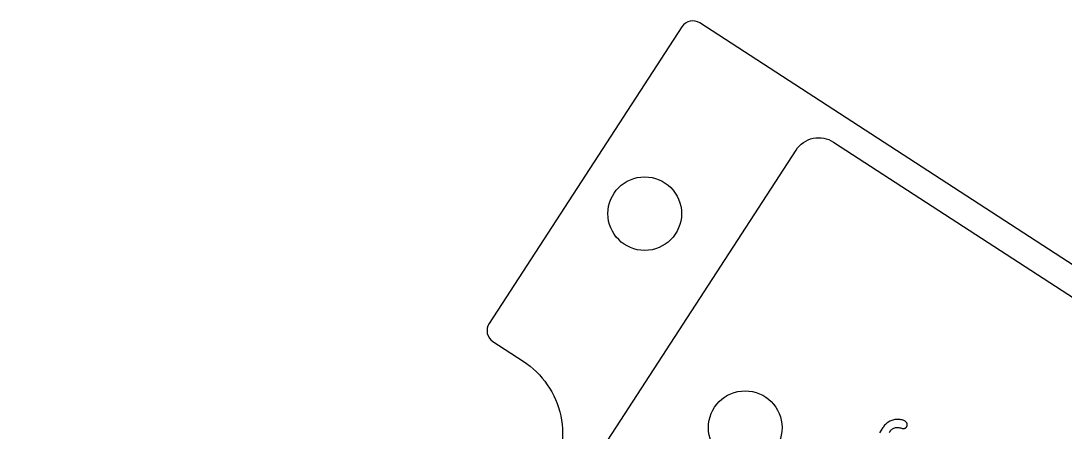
# Model space of a CAD drawing. Header units: millimetres. Extents: x -219 to 14, y 168 to 388.
# Drawn here: x -126.4 to -65.3, y 364.1 to 388.2 of the extents above; entities that cross this region are included whole.
import ezdxf

# ---------------------------------------------------------------- set-up
doc = ezdxf.new("R2010")
doc.units = ezdxf.units.MM
doc.layers.get('0').update_dxf_attribs({"linetype": 'CONTINUOUS'})

msp = doc.modelspace()

# ---------------------------------------------------------------- linework, layer by layer
for p, q in [((-76.156, 364.094), (-75.972, 364.41)), ((-75.972, 364.41), (-75.953, 364.438)), ((-75.595, 364.139), (-75.611, 364.115))]:
    msp.add_line(p, q)
for points in [[(-68.916, 253.003), (-51.637, 279.616, 0.414214), (-51.861, 280.67), (-60.542, 286.307, -0.414214), (-62.036, 293.334), (-48.626, 313.987, -0.334226), (-42.887, 316.081), (-25.874, 310.906, -0.128396), (-23.687, 309.562), (-1.478, 286.414, 0.524399), (-0.24, 286.614), (14.326, 317.158, 0.376373), (14.053, 318.126), (-5.672, 330.933, -0.404795), (-6.66, 335.239, 0.404795), (-6.897, 336.272), (-86.68, 388.075, 0.414214), (-87.734, 387.851), (-99.007, 370.489, 0.414214), (-98.783, 369.435), (-97.025, 368.294, -0.414214), (-95.531, 361.266), (-163.24, 256.987, 0.414214)], [(-160.595, 258.147), (-81.059, 380.64, -0.414214), (-78.863, 381.107), (-32.262, 350.849)]]:
    msp.add_lwpolyline(points, format="xyb")
for centre in [(-89.909, 376.922), (-84.033, 364.4), (-84.033, 364.4)]:
    msp.add_circle(centre, 2.153)
for points, knots in [([(-75.077, 364.884), (-75.122, 364.885), (-75.21, 364.885), (-75.34, 364.866), (-75.465, 364.83), (-75.582, 364.778), (-75.692, 364.712), (-75.791, 364.633), (-75.88, 364.542), (-75.928, 364.473), (-75.953, 364.438)], [0, 0, 0, 0, 0.131003, 0.257622, 0.382066, 0.507094, 0.631272, 0.753387, 0.87528, 1, 1, 1, 1]), ([(-74.675, 364.779), (-74.701, 364.794), (-74.758, 364.825), (-74.855, 364.855), (-74.963, 364.877), (-75.038, 364.882), (-75.077, 364.884)], [0, 0, 0, 0, 0.214499, 0.459554, 0.724968, 1, 1, 1, 1]), ([(-74.596, 364.451), (-74.588, 364.465), (-74.572, 364.493), (-74.559, 364.538), (-74.555, 364.584), (-74.561, 364.629), (-74.576, 364.673), (-74.601, 364.712), (-74.634, 364.749), (-74.661, 364.769), (-74.675, 364.779)], [0, 0, 0, 0, 0.13088, 0.253124, 0.37161, 0.491676, 0.612369, 0.734709, 0.86264, 1, 1, 1, 1]), ([(-75.595, 364.139), (-75.574, 364.17), (-75.533, 364.229), (-75.457, 364.301), (-75.377, 364.358), (-75.289, 364.396), (-75.194, 364.415), (-75.094, 364.418), (-74.989, 364.401), (-74.919, 364.378), (-74.882, 364.365)], [0, 0, 0, 0, 0.136644, 0.262932, 0.380987, 0.495106, 0.610496, 0.730734, 0.859322, 1, 1, 1, 1]), ([(-74.882, 364.365), (-74.866, 364.361), (-74.835, 364.352), (-74.79, 364.346), (-74.748, 364.347), (-74.71, 364.354), (-74.675, 364.369), (-74.644, 364.389), (-74.617, 364.417), (-74.603, 364.439), (-74.596, 364.451)], [0, 0, 0, 0, 0.154021, 0.293256, 0.417897, 0.536847, 0.646879, 0.75929, 0.876961, 1, 1, 1, 1])]:
    msp.add_open_spline(points, degree=3, knots=knots)

doc.saveas('drawing.dxf')
